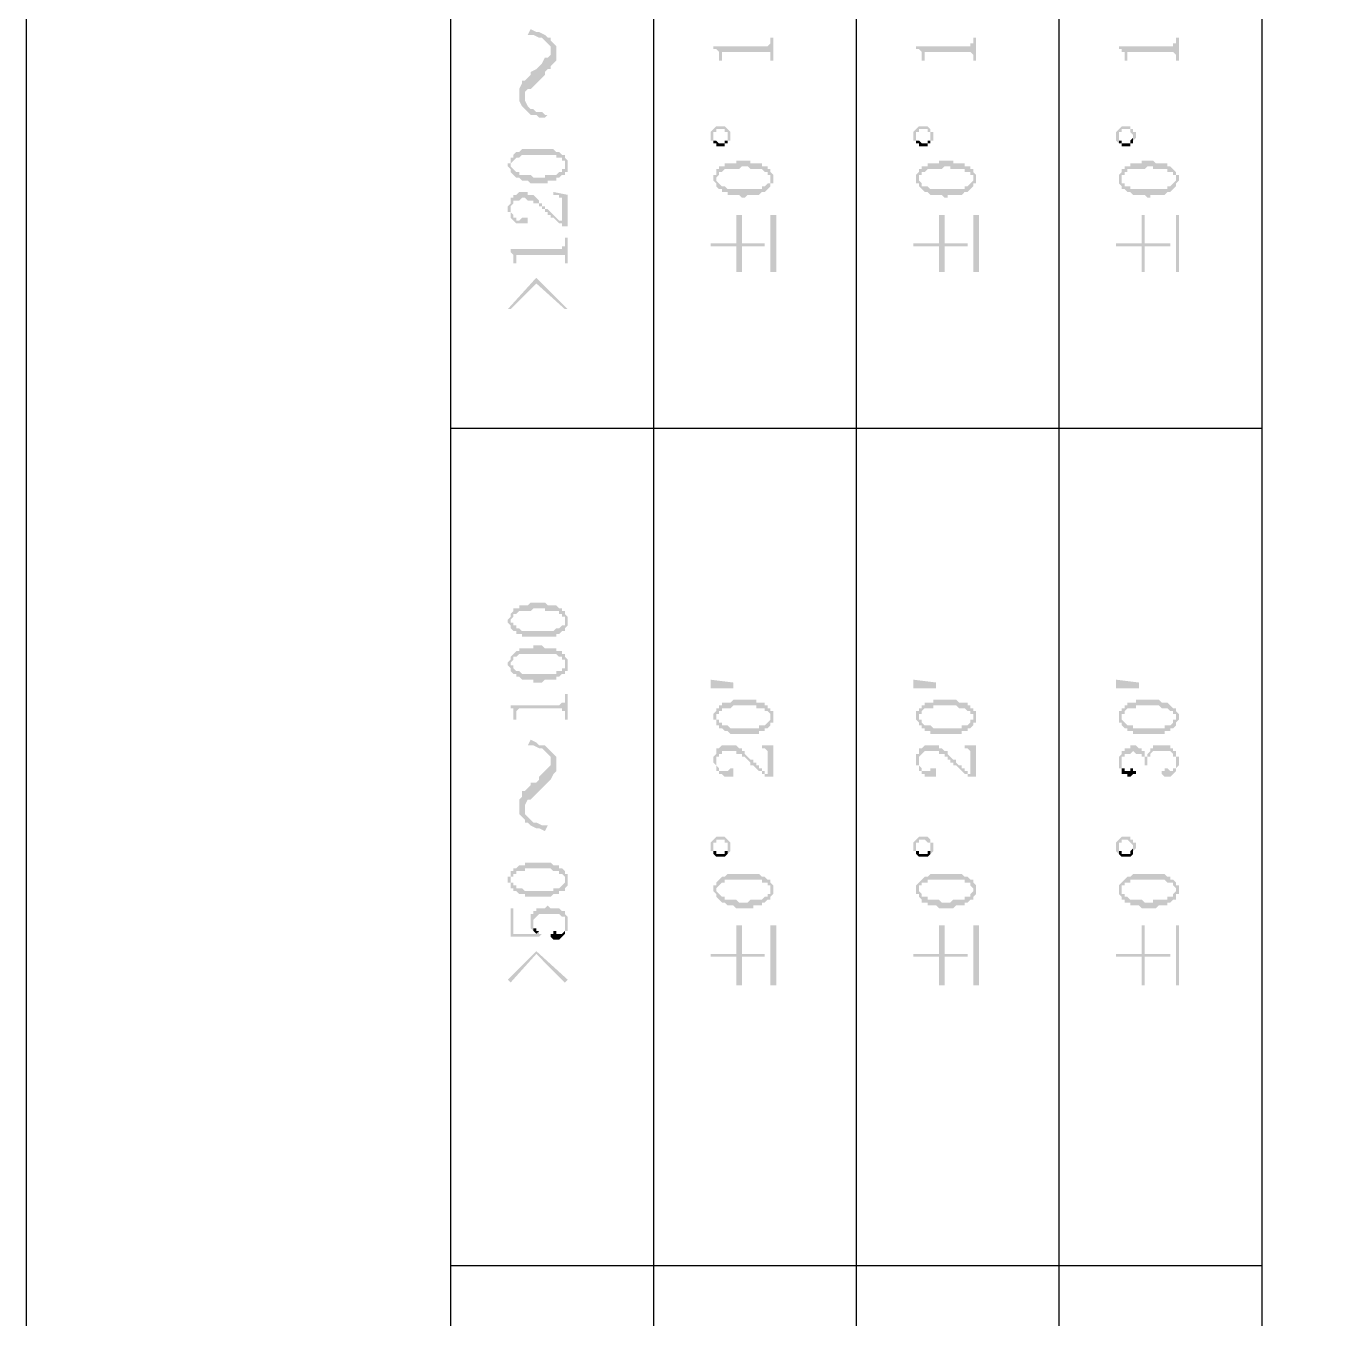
# Model space of a CAD drawing. Header units: millimetres. Extents: x 1167 to 2269, y 1197 to 1555.
# Drawn here: x 1409.28 to 1430.03, y 1514.91 to 1535.33 of the extents above; entities that cross this region are included whole.
import ezdxf

# ---------------------------------------------------------------- set-up
doc = ezdxf.new("R2010")
doc.units = ezdxf.units.MM

msp = doc.modelspace()

# ---------------------------------------------------------------- hatches: boundary and pattern name
at = {"transparency": 33554559}
for points in [[(1417.20154, 1535.18985), (1417.2918, 1535.18985), (1417.38206, 1535.14472), (1417.4272, 1535.14472), (1417.47233, 1535.09958), (1417.47233, 1535.09958), (1417.51746, 1535.05445), (1417.56259, 1535.00932), (1417.56259, 1534.64826), (1417.56259, 1534.69339), (1417.60772, 1534.73853), (1417.65286, 1534.78366), (1417.65286, 1535.00932), (1417.60772, 1535.05445), (1417.56259, 1535.09958), (1417.56259, 1535.14472), (1417.51746, 1535.14472), (1417.47233, 1535.18985), (1417.38206, 1535.23498), (1417.33693, 1535.23498), (1417.24667, 1535.28011)], [(1420.13513, 1535.00932), (1420.13513, 1534.96419), (1420.18026, 1534.96419), (1420.22539, 1534.91905), (1420.22539, 1534.87392), (1420.22539, 1534.78366), (1420.27052, 1534.78366), (1420.27052, 1534.87392), (1420.27052, 1534.91905), (1421.03777, 1534.91905), (1421.03777, 1534.87392), (1421.03777, 1534.78366), (1421.0829, 1534.78366), (1421.0829, 1535.14472), (1421.03777, 1535.14472), (1421.03777, 1535.09958), (1421.03777, 1535.05445), (1421.03777, 1535.05445), (1420.99264, 1535.00932), (1420.94751, 1535.00932)], [(1423.33951, 1535.00932), (1423.33951, 1534.96419), (1423.38464, 1534.96419), (1423.42977, 1534.91905), (1423.42977, 1534.87392), (1423.42977, 1534.78366), (1423.47491, 1534.78366), (1423.47491, 1534.87392), (1423.47491, 1534.91905), (1424.19702, 1534.91905), (1424.24215, 1534.87392), (1424.24215, 1534.78366), (1424.28729, 1534.78366), (1424.28729, 1535.14472), (1424.24215, 1535.14472), (1424.24215, 1535.09958), (1424.24215, 1535.05445), (1424.19702, 1535.05445), (1424.19702, 1535.00932), (1424.15189, 1535.00932)], [(1426.54389, 1535.00932), (1426.54389, 1534.96419), (1426.58903, 1534.96419), (1426.58903, 1534.91905), (1426.63416, 1534.91905), (1426.63416, 1534.87392), (1426.63416, 1534.78366), (1426.67929, 1534.78366), (1426.67929, 1534.87392), (1426.67929, 1534.91905), (1427.40141, 1534.91905), (1427.44654, 1534.87392), (1427.44654, 1534.78366), (1427.49167, 1534.78366), (1427.49167, 1535.14472), (1427.44654, 1535.14472), (1427.44654, 1535.09958), (1427.44654, 1535.05445), (1427.40141, 1535.05445), (1427.40141, 1535.00932), (1427.35627, 1535.00932)], [(1417.06614, 1534.24207), (1417.06614, 1534.15181), (1417.11127, 1534.06154), (1417.1564, 1534.01641), (1417.1564, 1534.19694), (1417.1564, 1534.2872), (1417.20154, 1534.33234), (1417.24667, 1534.33234), (1417.2918, 1534.37747), (1417.33693, 1534.4226), (1417.38206, 1534.46773), (1417.4272, 1534.51286), (1417.47233, 1534.558), (1417.47233, 1534.60313), (1417.51746, 1534.64826), (1417.56259, 1534.64826), (1417.56259, 1534.91905), (1417.56259, 1534.87392), (1417.51746, 1534.82879), (1417.47233, 1534.82879), (1417.4272, 1534.73853), (1417.38206, 1534.69339), (1417.38206, 1534.69339), (1417.33693, 1534.64826), (1417.24667, 1534.60313), (1417.24667, 1534.558), (1417.20154, 1534.51286), (1417.1564, 1534.46773), (1417.11127, 1534.46773), (1417.11127, 1534.4226), (1417.06614, 1534.33234), (1417.06614, 1534.2872)], [(1417.1564, 1534.01641), (1417.1564, 1534.01641), (1417.20154, 1533.97128), (1417.24667, 1533.92615), (1417.33693, 1533.92615), (1417.38206, 1533.88101), (1417.47233, 1533.88101), (1417.51746, 1533.92615), (1417.47233, 1533.92615), (1417.4272, 1533.97128), (1417.33693, 1533.97128), (1417.2918, 1534.01641), (1417.24667, 1534.01641), (1417.20154, 1534.06154), (1417.1564, 1534.15181), (1417.1564, 1534.19694)], [(1420.08999, 1533.61022), (1420.08999, 1533.56509), (1420.08999, 1533.51996), (1420.13513, 1533.51996), (1420.13513, 1533.47482), (1420.13513, 1533.61022), (1420.13513, 1533.65535), (1420.18026, 1533.65535), (1420.18026, 1533.70049), (1420.31566, 1533.70049), (1420.31566, 1533.65535), (1420.36079, 1533.65535), (1420.36079, 1533.61022), (1420.36079, 1533.47482), (1420.36079, 1533.51996), (1420.40592, 1533.51996), (1420.40592, 1533.56509), (1420.40592, 1533.61022), (1420.40592, 1533.65535), (1420.40592, 1533.65535), (1420.36079, 1533.70049), (1420.36079, 1533.70049), (1420.31566, 1533.74562), (1420.18026, 1533.74562), (1420.13513, 1533.70049), (1420.13513, 1533.70049), (1420.08999, 1533.65535)], [(1420.13513, 1533.47482), (1420.18026, 1533.47482), (1420.18026, 1533.42969), (1420.31566, 1533.42969), (1420.31566, 1533.47482), (1420.36079, 1533.47482), (1420.36079, 1533.61022), (1420.36079, 1533.56509), (1420.36079, 1533.51996), (1420.31566, 1533.51996), (1420.31566, 1533.47482), (1420.22539, 1533.47482), (1420.18026, 1533.51996), (1420.13513, 1533.51996), (1420.13513, 1533.61022), (1420.13513, 1533.61022)], [(1423.29438, 1533.61022), (1423.29438, 1533.56509), (1423.29438, 1533.51996), (1423.33951, 1533.51996), (1423.33951, 1533.47482), (1423.33951, 1533.61022), (1423.33951, 1533.65535), (1423.38464, 1533.65535), (1423.38464, 1533.70049), (1423.52004, 1533.70049), (1423.52004, 1533.65535), (1423.56517, 1533.65535), (1423.56517, 1533.61022), (1423.56517, 1533.47482), (1423.56517, 1533.51996), (1423.6103, 1533.51996), (1423.6103, 1533.56509), (1423.6103, 1533.61022), (1423.6103, 1533.65535), (1423.56517, 1533.65535), (1423.56517, 1533.70049), (1423.56517, 1533.70049), (1423.52004, 1533.74562), (1423.38464, 1533.74562), (1423.33951, 1533.70049), (1423.33951, 1533.70049), (1423.29438, 1533.65535)], [(1423.33951, 1533.47482), (1423.38464, 1533.47482), (1423.38464, 1533.42969), (1423.52004, 1533.42969), (1423.52004, 1533.47482), (1423.56517, 1533.47482), (1423.56517, 1533.61022), (1423.56517, 1533.56509), (1423.56517, 1533.51996), (1423.52004, 1533.51996), (1423.52004, 1533.47482), (1423.42977, 1533.47482), (1423.38464, 1533.51996), (1423.33951, 1533.51996), (1423.33951, 1533.61022), (1423.33951, 1533.61022)], [(1426.49876, 1533.61022), (1426.49876, 1533.56509), (1426.49876, 1533.51996), (1426.49876, 1533.51996), (1426.54389, 1533.47482), (1426.54389, 1533.61022), (1426.54389, 1533.65535), (1426.58903, 1533.65535), (1426.58903, 1533.70049), (1426.72442, 1533.70049), (1426.72442, 1533.65535), (1426.72442, 1533.65535), (1426.76956, 1533.61022), (1426.76956, 1533.47482), (1426.76956, 1533.51996), (1426.76956, 1533.51996), (1426.81469, 1533.56509), (1426.81469, 1533.61022), (1426.81469, 1533.65535), (1426.76956, 1533.65535), (1426.76956, 1533.70049), (1426.72442, 1533.70049), (1426.72442, 1533.74562), (1426.58903, 1533.74562), (1426.54389, 1533.70049), (1426.54389, 1533.70049), (1426.49876, 1533.65535)], [(1426.54389, 1533.47482), (1426.58903, 1533.47482), (1426.58903, 1533.42969), (1426.72442, 1533.42969), (1426.72442, 1533.47482), (1426.76956, 1533.47482), (1426.76956, 1533.61022), (1426.76956, 1533.56509), (1426.76956, 1533.56509), (1426.72442, 1533.51996), (1426.72442, 1533.47482), (1426.58903, 1533.47482), (1426.58903, 1533.51996), (1426.54389, 1533.51996), (1426.54389, 1533.61022), (1426.54389, 1533.61022)], [(1416.88561, 1533.11377), (1416.88561, 1533.11377), (1416.93074, 1533.06864), (1416.93074, 1533.0235), (1416.93074, 1533.1589), (1416.93074, 1533.1589), (1416.97587, 1533.20403), (1416.97587, 1533.20403), (1417.02101, 1533.24916), (1417.06614, 1533.24916), (1417.11127, 1533.2943), (1417.65286, 1533.2943), (1417.65286, 1533.24916), (1417.74312, 1533.24916), (1417.74312, 1533.20403), (1417.78825, 1533.20403), (1417.78825, 1533.1589), (1417.78825, 1533.11377), (1417.78825, 1533.2943), (1417.74312, 1533.2943), (1417.69799, 1533.33943), (1417.65286, 1533.33943), (1417.60772, 1533.38456), (1417.11127, 1533.38456), (1417.06614, 1533.33943), (1417.02101, 1533.33943), (1416.97587, 1533.2943), (1416.97587, 1533.24916), (1416.93074, 1533.24916), (1416.93074, 1533.1589), (1416.88561, 1533.1589)], [(1416.93074, 1533.0235), (1416.97587, 1532.97837), (1416.97587, 1532.97837), (1417.02101, 1532.93324), (1417.06614, 1532.93324), (1417.11127, 1532.88811), (1417.20154, 1532.88811), (1417.24667, 1532.84297), (1417.51746, 1532.84297), (1417.51746, 1532.88811), (1417.65286, 1532.88811), (1417.65286, 1532.93324), (1417.69799, 1532.93324), (1417.74312, 1532.97837), (1417.78825, 1532.97837), (1417.78825, 1533.0235), (1417.83339, 1533.0235), (1417.83339, 1533.06864), (1417.83339, 1533.11377), (1417.83339, 1533.1589), (1417.83339, 1533.20403), (1417.83339, 1533.20403), (1417.78825, 1533.24916), (1417.78825, 1533.11377), (1417.78825, 1533.06864), (1417.74312, 1533.06864), (1417.74312, 1533.0235), (1417.69799, 1533.0235), (1417.65286, 1532.97837), (1417.47233, 1532.97837), (1417.47233, 1532.93324), (1417.2918, 1532.93324), (1417.24667, 1532.97837), (1417.06614, 1532.97837), (1417.06614, 1533.0235), (1417.02101, 1533.0235), (1416.97587, 1533.06864), (1416.97587, 1533.06864), (1416.93074, 1533.11377), (1416.93074, 1533.11377)], [(1420.13513, 1532.93324), (1420.13513, 1532.88811), (1420.13513, 1532.88811), (1420.18026, 1532.84297), (1420.18026, 1532.79784), (1420.18026, 1532.93324), (1420.18026, 1532.93324), (1420.22539, 1532.97837), (1420.22539, 1533.0235), (1420.27052, 1533.0235), (1420.31566, 1533.06864), (1420.54132, 1533.06864), (1420.58645, 1533.11377), (1420.67671, 1533.11377), (1420.72184, 1533.06864), (1420.90237, 1533.06864), (1420.94751, 1533.0235), (1420.99264, 1533.0235), (1420.99264, 1532.97837), (1421.03777, 1532.97837), (1421.03777, 1532.93324), (1421.03777, 1533.06864), (1420.99264, 1533.06864), (1420.99264, 1533.11377), (1420.90237, 1533.11377), (1420.90237, 1533.1589), (1420.72184, 1533.1589), (1420.72184, 1533.20403), (1420.49618, 1533.20403), (1420.49618, 1533.1589), (1420.31566, 1533.1589), (1420.31566, 1533.11377), (1420.22539, 1533.11377), (1420.22539, 1533.06864), (1420.18026, 1533.06864), (1420.18026, 1533.0235), (1420.18026, 1532.97837), (1420.13513, 1532.97837)], [(1423.33951, 1532.93324), (1423.33951, 1532.88811), (1423.33951, 1532.84297), (1423.38464, 1532.84297), (1423.38464, 1532.79784), (1423.38464, 1532.93324), (1423.38464, 1532.97837), (1423.42977, 1532.97837), (1423.42977, 1533.0235), (1423.47491, 1533.0235), (1423.52004, 1533.06864), (1423.7457, 1533.06864), (1423.79083, 1533.11377), (1423.8811, 1533.11377), (1423.8811, 1533.06864), (1424.10676, 1533.06864), (1424.10676, 1533.0235), (1424.19702, 1533.0235), (1424.19702, 1532.97837), (1424.24215, 1532.97837), (1424.24215, 1532.93324), (1424.24215, 1533.06864), (1424.19702, 1533.06864), (1424.19702, 1533.11377), (1424.10676, 1533.11377), (1424.10676, 1533.1589), (1423.92623, 1533.1589), (1423.92623, 1533.20403), (1423.70057, 1533.20403), (1423.70057, 1533.1589), (1423.52004, 1533.1589), (1423.52004, 1533.11377), (1423.42977, 1533.11377), (1423.42977, 1533.06864), (1423.38464, 1533.06864), (1423.38464, 1533.0235), (1423.38464, 1533.0235), (1423.33951, 1532.97837)], [(1426.54389, 1532.93324), (1426.54389, 1532.88811), (1426.54389, 1532.84297), (1426.54389, 1532.84297), (1426.58903, 1532.79784), (1426.58903, 1532.93324), (1426.58903, 1532.97837), (1426.63416, 1532.97837), (1426.63416, 1533.0235), (1426.67929, 1533.0235), (1426.67929, 1533.06864), (1426.95008, 1533.06864), (1426.99522, 1533.11377), (1427.08548, 1533.11377), (1427.08548, 1533.06864), (1427.31114, 1533.06864), (1427.31114, 1533.0235), (1427.40141, 1533.0235), (1427.40141, 1532.97837), (1427.44654, 1532.97837), (1427.44654, 1532.93324), (1427.44654, 1533.0235), (1427.40141, 1533.06864), (1427.40141, 1533.06864), (1427.35627, 1533.11377), (1427.31114, 1533.11377), (1427.31114, 1533.1589), (1427.13061, 1533.1589), (1427.08548, 1533.20403), (1426.90495, 1533.20403), (1426.90495, 1533.1589), (1426.72442, 1533.1589), (1426.72442, 1533.11377), (1426.63416, 1533.11377), (1426.63416, 1533.06864), (1426.58903, 1533.06864), (1426.58903, 1533.0235), (1426.58903, 1533.0235), (1426.54389, 1532.97837)], [(1420.18026, 1532.79784), (1420.22539, 1532.75271), (1420.27052, 1532.75271), (1420.27052, 1532.70758), (1420.36079, 1532.70758), (1420.36079, 1532.66245), (1420.54132, 1532.66245), (1420.58645, 1532.61731), (1420.63158, 1532.61731), (1420.67671, 1532.66245), (1420.85724, 1532.66245), (1420.90237, 1532.70758), (1420.94751, 1532.70758), (1420.99264, 1532.75271), (1420.99264, 1532.75271), (1421.03777, 1532.79784), (1421.03777, 1532.84297), (1421.0829, 1532.84297), (1421.0829, 1532.88811), (1421.0829, 1532.93324), (1421.0829, 1532.97837), (1421.0829, 1532.97837), (1421.03777, 1533.0235), (1421.03777, 1532.88811), (1421.03777, 1532.84297), (1420.99264, 1532.84297), (1420.94751, 1532.79784), (1420.90237, 1532.79784), (1420.90237, 1532.75271), (1420.36079, 1532.75271), (1420.31566, 1532.79784), (1420.27052, 1532.79784), (1420.22539, 1532.84297), (1420.22539, 1532.84297), (1420.18026, 1532.88811), (1420.18026, 1532.93324)], [(1423.38464, 1532.79784), (1423.42977, 1532.75271), (1423.42977, 1532.75271), (1423.47491, 1532.70758), (1423.52004, 1532.70758), (1423.56517, 1532.66245), (1423.7457, 1532.66245), (1423.79083, 1532.61731), (1423.83596, 1532.61731), (1423.83596, 1532.66245), (1424.06163, 1532.66245), (1424.10676, 1532.70758), (1424.15189, 1532.70758), (1424.19702, 1532.75271), (1424.19702, 1532.75271), (1424.24215, 1532.79784), (1424.24215, 1532.84297), (1424.28729, 1532.84297), (1424.28729, 1532.88811), (1424.28729, 1532.93324), (1424.28729, 1532.97837), (1424.28729, 1532.97837), (1424.24215, 1533.0235), (1424.24215, 1532.88811), (1424.24215, 1532.88811), (1424.19702, 1532.84297), (1424.19702, 1532.84297), (1424.15189, 1532.79784), (1424.10676, 1532.79784), (1424.10676, 1532.75271), (1423.56517, 1532.75271), (1423.52004, 1532.79784), (1423.42977, 1532.79784), (1423.42977, 1532.84297), (1423.42977, 1532.84297), (1423.38464, 1532.88811), (1423.38464, 1532.93324)], [(1426.58903, 1532.79784), (1426.58903, 1532.75271), (1426.63416, 1532.75271), (1426.67929, 1532.70758), (1426.72442, 1532.70758), (1426.76956, 1532.66245), (1426.95008, 1532.66245), (1426.99522, 1532.61731), (1427.04035, 1532.61731), (1427.04035, 1532.66245), (1427.26601, 1532.66245), (1427.31114, 1532.70758), (1427.35627, 1532.70758), (1427.40141, 1532.75271), (1427.40141, 1532.75271), (1427.44654, 1532.79784), (1427.44654, 1532.84297), (1427.44654, 1532.84297), (1427.49167, 1532.88811), (1427.49167, 1532.93324), (1427.49167, 1532.97837), (1427.44654, 1532.97837), (1427.44654, 1533.0235), (1427.44654, 1532.88811), (1427.44654, 1532.88811), (1427.40141, 1532.84297), (1427.40141, 1532.84297), (1427.35627, 1532.79784), (1427.31114, 1532.79784), (1427.31114, 1532.75271), (1426.72442, 1532.75271), (1426.72442, 1532.79784), (1426.63416, 1532.79784), (1426.63416, 1532.84297), (1426.58903, 1532.84297), (1426.58903, 1532.88811), (1426.58903, 1532.93324)], [(1416.88561, 1532.43678), (1416.88561, 1532.39165), (1416.93074, 1532.39165), (1416.93074, 1532.30139), (1416.93074, 1532.43678), (1416.93074, 1532.48192), (1416.93074, 1532.48192), (1416.97587, 1532.52705), (1416.97587, 1532.57218), (1417.06614, 1532.57218), (1417.11127, 1532.61731), (1417.1564, 1532.61731), (1417.20154, 1532.57218), (1417.2918, 1532.57218), (1417.2918, 1532.52705), (1417.38206, 1532.52705), (1417.38206, 1532.48192), (1417.4272, 1532.48192), (1417.4272, 1532.43678), (1417.47233, 1532.43678), (1417.47233, 1532.39165), (1417.51746, 1532.39165), (1417.51746, 1532.34652), (1417.56259, 1532.34652), (1417.56259, 1532.30139), (1417.60772, 1532.30139), (1417.65286, 1532.25626), (1417.65286, 1532.25626), (1417.69799, 1532.21112), (1417.74312, 1532.21112), (1417.74312, 1532.16599), (1417.74312, 1532.25626), (1417.69799, 1532.25626), (1417.65286, 1532.30139), (1417.65286, 1532.30139), (1417.60772, 1532.34652), (1417.60772, 1532.34652), (1417.56259, 1532.39165), (1417.56259, 1532.39165), (1417.51746, 1532.43678), (1417.47233, 1532.43678), (1417.47233, 1532.48192), (1417.4272, 1532.48192), (1417.4272, 1532.52705), (1417.38206, 1532.52705), (1417.38206, 1532.57218), (1417.38206, 1532.57218), (1417.33693, 1532.61731), (1417.33693, 1532.61731), (1417.2918, 1532.66245), (1417.20154, 1532.66245), (1417.20154, 1532.70758), (1417.06614, 1532.70758), (1417.02101, 1532.66245), (1416.97587, 1532.66245), (1416.97587, 1532.61731), (1416.93074, 1532.61731), (1416.93074, 1532.57218), (1416.93074, 1532.52705), (1416.93074, 1532.52705), (1416.88561, 1532.48192)], [(1417.60772, 1532.70758), (1417.60772, 1532.66245), (1417.69799, 1532.66245), (1417.69799, 1532.61731), (1417.74312, 1532.61731), (1417.74312, 1532.57218), (1417.74312, 1532.16599), (1417.83339, 1532.16599), (1417.83339, 1532.66245)], [(1416.93074, 1532.30139), (1416.93074, 1532.30139), (1416.97587, 1532.25626), (1416.97587, 1532.25626), (1417.02101, 1532.21112), (1417.20154, 1532.21112), (1417.20154, 1532.30139), (1417.11127, 1532.30139), (1417.06614, 1532.25626), (1417.02101, 1532.25626), (1417.02101, 1532.30139), (1416.97587, 1532.30139), (1416.97587, 1532.34652), (1416.97587, 1532.34652), (1416.93074, 1532.39165), (1416.93074, 1532.43678)], [(1420.08999, 1531.8952), (1420.08999, 1531.85007), (1420.49618, 1531.85007), (1420.49618, 1531.44388), (1420.58645, 1531.44388), (1420.58645, 1531.85007), (1420.94751, 1531.85007), (1420.94751, 1531.8952), (1420.58645, 1531.8952), (1420.58645, 1532.34652), (1420.49618, 1532.34652), (1420.49618, 1531.8952)], [(1421.12803, 1531.44388), (1421.12803, 1532.34652), (1421.03777, 1532.34652), (1421.03777, 1531.44388)], [(1423.29438, 1531.8952), (1423.29438, 1531.85007), (1423.70057, 1531.85007), (1423.70057, 1531.44388), (1423.79083, 1531.44388), (1423.79083, 1531.85007), (1424.15189, 1531.85007), (1424.15189, 1531.8952), (1423.79083, 1531.8952), (1423.79083, 1532.34652), (1423.70057, 1532.34652), (1423.70057, 1531.8952)], [(1424.33242, 1531.44388), (1424.33242, 1532.34652), (1424.24215, 1532.34652), (1424.24215, 1531.44388)], [(1426.49876, 1531.8952), (1426.49876, 1531.85007), (1426.90495, 1531.85007), (1426.90495, 1531.44388), (1426.95008, 1531.44388), (1426.95008, 1531.85007), (1427.35627, 1531.85007), (1427.35627, 1531.8952), (1426.95008, 1531.8952), (1426.95008, 1532.34652), (1426.90495, 1532.34652), (1426.90495, 1531.8952)], [(1427.49167, 1531.44388), (1427.49167, 1532.34652), (1427.44654, 1532.34652), (1427.44654, 1531.44388)], [(1416.88561, 1531.80493), (1416.93074, 1531.80493), (1416.93074, 1531.7598), (1416.93074, 1531.7598), (1416.97587, 1531.71467), (1416.97587, 1531.66954), (1416.97587, 1531.57927), (1417.02101, 1531.57927), (1417.02101, 1531.71467), (1417.78825, 1531.71467), (1417.78825, 1531.66954), (1417.78825, 1531.57927), (1417.83339, 1531.57927), (1417.83339, 1531.98546), (1417.78825, 1531.98546), (1417.78825, 1531.8952), (1417.78825, 1531.85007), (1417.74312, 1531.85007), (1417.74312, 1531.80493), (1417.69799, 1531.80493)], [(1416.88561, 1530.85716), (1416.93074, 1530.85716), (1417.33693, 1531.26335), (1417.78825, 1530.85716), (1417.83339, 1530.85716), (1417.33693, 1531.35361)], [(1416.88561, 1525.95194), (1416.88561, 1525.9068), (1416.88561, 1525.9068), (1416.93074, 1525.86167), (1416.93074, 1525.81654), (1416.93074, 1525.95194), (1416.93074, 1525.95194), (1416.97587, 1525.99707), (1416.97587, 1526.0422), (1417.02101, 1526.0422), (1417.06614, 1526.08733), (1417.24667, 1526.08733), (1417.2918, 1526.13247), (1417.47233, 1526.13247), (1417.47233, 1526.08733), (1417.69799, 1526.08733), (1417.69799, 1526.0422), (1417.74312, 1526.0422), (1417.74312, 1525.99707), (1417.78825, 1525.99707), (1417.78825, 1525.95194), (1417.78825, 1526.08733), (1417.74312, 1526.08733), (1417.74312, 1526.13247), (1417.69799, 1526.13247), (1417.65286, 1526.1776), (1417.51746, 1526.1776), (1417.47233, 1526.22273), (1417.24667, 1526.22273), (1417.20154, 1526.1776), (1417.06614, 1526.1776), (1417.06614, 1526.13247), (1416.97587, 1526.13247), (1416.97587, 1526.08733), (1416.97587, 1526.08733), (1416.93074, 1526.0422), (1416.93074, 1525.99707), (1416.93074, 1525.99707)], [(1416.93074, 1525.81654), (1416.97587, 1525.77141), (1417.02101, 1525.77141), (1417.02101, 1525.72628), (1417.11127, 1525.72628), (1417.11127, 1525.68114), (1417.65286, 1525.68114), (1417.65286, 1525.72628), (1417.69799, 1525.72628), (1417.74312, 1525.77141), (1417.78825, 1525.77141), (1417.78825, 1525.81654), (1417.78825, 1525.81654), (1417.83339, 1525.86167), (1417.83339, 1525.9068), (1417.83339, 1525.95194), (1417.83339, 1525.99707), (1417.83339, 1525.99707), (1417.78825, 1526.0422), (1417.78825, 1525.9068), (1417.78825, 1525.86167), (1417.74312, 1525.86167), (1417.69799, 1525.81654), (1417.65286, 1525.81654), (1417.60772, 1525.77141), (1417.11127, 1525.77141), (1417.06614, 1525.81654), (1417.02101, 1525.81654), (1417.02101, 1525.86167), (1416.97587, 1525.86167), (1416.97587, 1525.9068), (1416.93074, 1525.9068), (1416.93074, 1525.95194)], [(1416.88561, 1525.27495), (1416.88561, 1525.22982), (1416.88561, 1525.22982), (1416.93074, 1525.18469), (1416.93074, 1525.13956), (1416.93074, 1525.27495), (1416.93074, 1525.27495), (1416.97587, 1525.32009), (1416.97587, 1525.36522), (1417.02101, 1525.36522), (1417.06614, 1525.41035), (1417.65286, 1525.41035), (1417.69799, 1525.36522), (1417.74312, 1525.36522), (1417.74312, 1525.32009), (1417.78825, 1525.32009), (1417.78825, 1525.27495), (1417.78825, 1525.41035), (1417.74312, 1525.41035), (1417.74312, 1525.45548), (1417.65286, 1525.45548), (1417.65286, 1525.50061), (1417.47233, 1525.50061), (1417.4272, 1525.54575), (1417.2918, 1525.54575), (1417.2918, 1525.50061), (1417.06614, 1525.50061), (1417.06614, 1525.45548), (1417.02101, 1525.45548), (1416.97587, 1525.41035), (1416.97587, 1525.41035), (1416.93074, 1525.36522), (1416.93074, 1525.32009), (1416.93074, 1525.32009)], [(1416.93074, 1525.13956), (1416.97587, 1525.09443), (1417.02101, 1525.09443), (1417.02101, 1525.04929), (1417.06614, 1525.04929), (1417.11127, 1525.00416), (1417.2918, 1525.00416), (1417.2918, 1524.95903), (1417.4272, 1524.95903), (1417.47233, 1525.00416), (1417.65286, 1525.00416), (1417.65286, 1525.04929), (1417.69799, 1525.04929), (1417.74312, 1525.09443), (1417.78825, 1525.09443), (1417.78825, 1525.13956), (1417.83339, 1525.13956), (1417.83339, 1525.18469), (1417.83339, 1525.27495), (1417.83339, 1525.32009), (1417.83339, 1525.32009), (1417.78825, 1525.36522), (1417.78825, 1525.22982), (1417.78825, 1525.18469), (1417.74312, 1525.18469), (1417.74312, 1525.13956), (1417.65286, 1525.13956), (1417.65286, 1525.09443), (1417.11127, 1525.09443), (1417.06614, 1525.13956), (1417.02101, 1525.13956), (1416.97587, 1525.18469), (1416.97587, 1525.22982), (1416.93074, 1525.22982), (1416.93074, 1525.27495)], [(1420.08999, 1525.00416), (1420.45105, 1524.95903), (1420.45105, 1524.86876), (1420.08999, 1524.86876)], [(1423.29438, 1525.00416), (1423.65544, 1524.95903), (1423.65544, 1524.86876), (1423.29438, 1524.86876)], [(1426.49876, 1525.00416), (1426.85982, 1524.95903), (1426.85982, 1524.86876), (1426.49876, 1524.86876)], [(1416.88561, 1524.59797), (1416.93074, 1524.59797), (1416.93074, 1524.55284), (1416.97587, 1524.55284), (1416.97587, 1524.50771), (1416.97587, 1524.37231), (1417.02101, 1524.37231), (1417.02101, 1524.50771), (1417.02101, 1524.50771), (1417.06614, 1524.55284), (1417.74312, 1524.55284), (1417.74312, 1524.50771), (1417.78825, 1524.50771), (1417.78825, 1524.37231), (1417.83339, 1524.37231), (1417.83339, 1524.7785), (1417.78825, 1524.7785), (1417.78825, 1524.68824), (1417.78825, 1524.6431), (1417.74312, 1524.6431), (1417.69799, 1524.59797)], [(1420.13513, 1524.41744), (1420.13513, 1524.37231), (1420.18026, 1524.37231), (1420.18026, 1524.32718), (1420.18026, 1524.28205), (1420.18026, 1524.41744), (1420.18026, 1524.46257), (1420.22539, 1524.46257), (1420.22539, 1524.50771), (1420.27052, 1524.50771), (1420.27052, 1524.55284), (1420.40592, 1524.55284), (1420.45105, 1524.59797), (1420.81211, 1524.59797), (1420.81211, 1524.55284), (1420.94751, 1524.55284), (1420.94751, 1524.50771), (1420.99264, 1524.50771), (1421.03777, 1524.46257), (1421.03777, 1524.41744), (1421.03777, 1524.55284), (1420.99264, 1524.55284), (1420.99264, 1524.59797), (1420.94751, 1524.59797), (1420.94751, 1524.6431), (1420.81211, 1524.6431), (1420.81211, 1524.68824), (1420.45105, 1524.68824), (1420.40592, 1524.6431), (1420.27052, 1524.6431), (1420.27052, 1524.59797), (1420.22539, 1524.59797), (1420.22539, 1524.55284), (1420.18026, 1524.55284), (1420.18026, 1524.50771), (1420.18026, 1524.50771), (1420.13513, 1524.46257)], [(1423.33951, 1524.41744), (1423.33951, 1524.37231), (1423.33951, 1524.37231), (1423.38464, 1524.32718), (1423.38464, 1524.28205), (1423.38464, 1524.41744), (1423.38464, 1524.46257), (1423.42977, 1524.46257), (1423.42977, 1524.50771), (1423.42977, 1524.50771), (1423.47491, 1524.55284), (1423.6103, 1524.55284), (1423.6103, 1524.59797), (1423.97136, 1524.59797), (1424.01649, 1524.55284), (1424.10676, 1524.55284), (1424.15189, 1524.50771), (1424.19702, 1524.50771), (1424.19702, 1524.46257), (1424.24215, 1524.46257), (1424.24215, 1524.41744), (1424.24215, 1524.55284), (1424.19702, 1524.55284), (1424.19702, 1524.59797), (1424.15189, 1524.59797), (1424.15189, 1524.6431), (1424.01649, 1524.6431), (1423.97136, 1524.68824), (1423.6103, 1524.68824), (1423.6103, 1524.6431), (1423.47491, 1524.6431), (1423.47491, 1524.59797), (1423.42977, 1524.59797), (1423.42977, 1524.55284), (1423.38464, 1524.55284), (1423.38464, 1524.50771), (1423.33951, 1524.50771)], [(1426.54389, 1524.41744), (1426.54389, 1524.37231), (1426.54389, 1524.32718), (1426.58903, 1524.32718), (1426.58903, 1524.28205), (1426.58903, 1524.41744), (1426.58903, 1524.46257), (1426.63416, 1524.46257), (1426.63416, 1524.50771), (1426.63416, 1524.50771), (1426.67929, 1524.55284), (1426.81469, 1524.55284), (1426.81469, 1524.59797), (1427.17575, 1524.59797), (1427.22088, 1524.55284), (1427.31114, 1524.55284), (1427.35627, 1524.50771), (1427.40141, 1524.50771), (1427.40141, 1524.46257), (1427.44654, 1524.46257), (1427.44654, 1524.41744), (1427.44654, 1524.55284), (1427.40141, 1524.55284), (1427.35627, 1524.59797), (1427.35627, 1524.59797), (1427.31114, 1524.6431), (1427.22088, 1524.6431), (1427.17575, 1524.68824), (1426.81469, 1524.68824), (1426.81469, 1524.6431), (1426.67929, 1524.6431), (1426.67929, 1524.59797), (1426.63416, 1524.59797), (1426.63416, 1524.55284), (1426.58903, 1524.55284), (1426.58903, 1524.50771), (1426.54389, 1524.50771)], [(1420.18026, 1524.28205), (1420.22539, 1524.28205), (1420.22539, 1524.23691), (1420.27052, 1524.23691), (1420.31566, 1524.19178), (1420.36079, 1524.19178), (1420.40592, 1524.14665), (1420.85724, 1524.14665), (1420.85724, 1524.19178), (1420.94751, 1524.19178), (1420.94751, 1524.23691), (1420.99264, 1524.23691), (1421.03777, 1524.28205), (1421.03777, 1524.32718), (1421.0829, 1524.32718), (1421.0829, 1524.37231), (1421.0829, 1524.41744), (1421.0829, 1524.46257), (1421.0829, 1524.50771), (1421.03777, 1524.50771), (1421.03777, 1524.55284), (1421.03777, 1524.37231), (1421.03777, 1524.37231), (1420.99264, 1524.32718), (1420.99264, 1524.32718), (1420.94751, 1524.28205), (1420.85724, 1524.28205), (1420.85724, 1524.23691), (1420.40592, 1524.23691), (1420.36079, 1524.28205), (1420.27052, 1524.28205), (1420.27052, 1524.32718), (1420.22539, 1524.32718), (1420.22539, 1524.37231), (1420.18026, 1524.37231), (1420.18026, 1524.41744)], [(1423.38464, 1524.28205), (1423.42977, 1524.28205), (1423.42977, 1524.23691), (1423.47491, 1524.23691), (1423.47491, 1524.19178), (1423.56517, 1524.19178), (1423.56517, 1524.14665), (1424.06163, 1524.14665), (1424.06163, 1524.19178), (1424.15189, 1524.19178), (1424.15189, 1524.23691), (1424.19702, 1524.23691), (1424.24215, 1524.28205), (1424.24215, 1524.32718), (1424.28729, 1524.32718), (1424.28729, 1524.37231), (1424.28729, 1524.41744), (1424.28729, 1524.46257), (1424.28729, 1524.50771), (1424.24215, 1524.50771), (1424.24215, 1524.55284), (1424.24215, 1524.37231), (1424.19702, 1524.37231), (1424.19702, 1524.32718), (1424.19702, 1524.32718), (1424.15189, 1524.28205), (1424.06163, 1524.28205), (1424.06163, 1524.23691), (1423.6103, 1524.23691), (1423.56517, 1524.28205), (1423.47491, 1524.28205), (1423.42977, 1524.32718), (1423.42977, 1524.37231), (1423.38464, 1524.37231), (1423.38464, 1524.41744)], [(1426.58903, 1524.28205), (1426.58903, 1524.28205), (1426.63416, 1524.23691), (1426.67929, 1524.23691), (1426.67929, 1524.19178), (1426.76956, 1524.19178), (1426.76956, 1524.14665), (1427.26601, 1524.14665), (1427.26601, 1524.19178), (1427.35627, 1524.19178), (1427.35627, 1524.23691), (1427.40141, 1524.23691), (1427.44654, 1524.28205), (1427.44654, 1524.32718), (1427.44654, 1524.32718), (1427.49167, 1524.37231), (1427.49167, 1524.41744), (1427.49167, 1524.46257), (1427.49167, 1524.46257), (1427.44654, 1524.50771), (1427.44654, 1524.55284), (1427.44654, 1524.37231), (1427.40141, 1524.37231), (1427.40141, 1524.32718), (1427.40141, 1524.32718), (1427.35627, 1524.28205), (1427.26601, 1524.28205), (1427.26601, 1524.23691), (1426.76956, 1524.23691), (1426.76956, 1524.28205), (1426.67929, 1524.28205), (1426.63416, 1524.32718), (1426.63416, 1524.32718), (1426.58903, 1524.37231), (1426.58903, 1524.41744)], [(1417.20154, 1523.96612), (1417.2918, 1523.96612), (1417.38206, 1523.92099), (1417.4272, 1523.92099), (1417.47233, 1523.87586), (1417.47233, 1523.87586), (1417.51746, 1523.83072), (1417.56259, 1523.78559), (1417.56259, 1523.42453), (1417.56259, 1523.42453), (1417.60772, 1523.5148), (1417.65286, 1523.55993), (1417.65286, 1523.78559), (1417.60772, 1523.83072), (1417.56259, 1523.87586), (1417.56259, 1523.87586), (1417.51746, 1523.92099), (1417.47233, 1523.96612), (1417.38206, 1523.96612), (1417.33693, 1524.01125), (1417.24667, 1524.05639)], [(1420.13513, 1523.74046), (1420.13513, 1523.69533), (1420.13513, 1523.69533), (1420.18026, 1523.6502), (1420.18026, 1523.60506), (1420.18026, 1523.74046), (1420.18026, 1523.78559), (1420.22539, 1523.78559), (1420.22539, 1523.83072), (1420.27052, 1523.83072), (1420.27052, 1523.87586), (1420.49618, 1523.87586), (1420.49618, 1523.83072), (1420.58645, 1523.83072), (1420.58645, 1523.78559), (1420.63158, 1523.78559), (1420.67671, 1523.74046), (1420.67671, 1523.74046), (1420.72184, 1523.69533), (1420.72184, 1523.6502), (1420.76698, 1523.6502), (1420.81211, 1523.60506), (1420.81211, 1523.60506), (1420.85724, 1523.55993), (1420.90237, 1523.55993), (1420.90237, 1523.5148), (1420.94751, 1523.5148), (1420.94751, 1523.46967), (1420.99264, 1523.46967), (1420.99264, 1523.5148), (1420.94751, 1523.5148), (1420.94751, 1523.55993), (1420.90237, 1523.55993), (1420.90237, 1523.60506), (1420.85724, 1523.60506), (1420.85724, 1523.6502), (1420.81211, 1523.6502), (1420.81211, 1523.69533), (1420.76698, 1523.69533), (1420.76698, 1523.74046), (1420.72184, 1523.74046), (1420.67671, 1523.78559), (1420.67671, 1523.78559), (1420.63158, 1523.83072), (1420.63158, 1523.87586), (1420.58645, 1523.87586), (1420.58645, 1523.92099), (1420.54132, 1523.92099), (1420.49618, 1523.96612), (1420.27052, 1523.96612), (1420.22539, 1523.92099), (1420.18026, 1523.92099), (1420.18026, 1523.87586), (1420.18026, 1523.83072), (1420.18026, 1523.83072), (1420.13513, 1523.78559)], [(1420.85724, 1523.96612), (1420.90237, 1523.96612), (1420.90237, 1523.92099), (1420.94751, 1523.92099), (1420.99264, 1523.87586), (1420.99264, 1523.46967), (1421.0829, 1523.46967), (1421.0829, 1523.96612)], [(1423.33951, 1523.74046), (1423.33951, 1523.69533), (1423.33951, 1523.6502), (1423.38464, 1523.6502), (1423.38464, 1523.60506), (1423.38464, 1523.74046), (1423.38464, 1523.78559), (1423.38464, 1523.78559), (1423.42977, 1523.83072), (1423.42977, 1523.83072), (1423.47491, 1523.87586), (1423.70057, 1523.87586), (1423.70057, 1523.83072), (1423.79083, 1523.83072), (1423.79083, 1523.78559), (1423.83596, 1523.78559), (1423.83596, 1523.74046), (1423.8811, 1523.74046), (1423.8811, 1523.69533), (1423.92623, 1523.69533), (1423.92623, 1523.6502), (1423.97136, 1523.6502), (1424.01649, 1523.60506), (1424.01649, 1523.60506), (1424.06163, 1523.55993), (1424.06163, 1523.55993), (1424.10676, 1523.5148), (1424.15189, 1523.5148), (1424.15189, 1523.46967), (1424.19702, 1523.46967), (1424.19702, 1523.5148), (1424.15189, 1523.5148), (1424.15189, 1523.55993), (1424.10676, 1523.55993), (1424.10676, 1523.60506), (1424.06163, 1523.60506), (1424.06163, 1523.6502), (1424.01649, 1523.6502), (1423.97136, 1523.69533), (1423.97136, 1523.74046), (1423.92623, 1523.74046), (1423.8811, 1523.78559), (1423.8811, 1523.78559), (1423.83596, 1523.83072), (1423.83596, 1523.87586), (1423.79083, 1523.87586), (1423.7457, 1523.92099), (1423.70057, 1523.92099), (1423.70057, 1523.96612), (1423.47491, 1523.96612), (1423.42977, 1523.92099), (1423.38464, 1523.92099), (1423.38464, 1523.87586), (1423.38464, 1523.83072), (1423.33951, 1523.83072)], [(1424.06163, 1523.96612), (1424.10676, 1523.96612), (1424.10676, 1523.92099), (1424.15189, 1523.92099), (1424.19702, 1523.87586), (1424.19702, 1523.46967), (1424.28729, 1523.46967), (1424.28729, 1523.96612)], [(1426.54389, 1523.69533), (1426.54389, 1523.60506), (1426.58903, 1523.60506), (1426.58903, 1523.69533), (1426.58903, 1523.74046), (1426.58903, 1523.78559), (1426.63416, 1523.78559), (1426.63416, 1523.83072), (1426.72442, 1523.83072), (1426.76956, 1523.87586), (1426.81469, 1523.83072), (1426.90495, 1523.83072), (1426.90495, 1523.78559), (1426.95008, 1523.78559), (1426.95008, 1523.74046), (1426.95008, 1523.69533), (1426.95008, 1523.6502), (1426.99522, 1523.6502), (1426.99522, 1523.69533), (1426.99522, 1523.78559), (1427.04035, 1523.78559), (1427.04035, 1523.83072), (1427.04035, 1523.83072), (1427.08548, 1523.87586), (1427.35627, 1523.87586), (1427.40141, 1523.83072), (1427.40141, 1523.78559), (1427.44654, 1523.78559), (1427.44654, 1523.74046), (1427.44654, 1523.69533), (1427.44654, 1523.87586), (1427.40141, 1523.87586), (1427.40141, 1523.92099), (1427.35627, 1523.92099), (1427.35627, 1523.96612), (1427.08548, 1523.96612), (1427.08548, 1523.92099), (1427.04035, 1523.92099), (1427.04035, 1523.87586), (1427.04035, 1523.87586), (1426.99522, 1523.83072), (1426.99522, 1523.78559), (1426.95008, 1523.78559), (1426.95008, 1523.87586), (1426.90495, 1523.87586), (1426.90495, 1523.92099), (1426.85982, 1523.92099), (1426.81469, 1523.96612), (1426.72442, 1523.96612), (1426.72442, 1523.92099), (1426.63416, 1523.92099), (1426.63416, 1523.87586), (1426.58903, 1523.87586), (1426.58903, 1523.83072), (1426.58903, 1523.83072), (1426.54389, 1523.78559), (1426.54389, 1523.74046)], [(1427.22088, 1523.5148), (1427.22088, 1523.5148), (1427.26601, 1523.46967), (1427.35627, 1523.46967), (1427.40141, 1523.5148), (1427.40141, 1523.5148), (1427.44654, 1523.55993), (1427.44654, 1523.60506), (1427.44654, 1523.60506), (1427.49167, 1523.6502), (1427.49167, 1523.69533), (1427.49167, 1523.74046), (1427.49167, 1523.78559), (1427.44654, 1523.78559), (1427.44654, 1523.83072), (1427.44654, 1523.69533), (1427.44654, 1523.6502), (1427.44654, 1523.60506), (1427.40141, 1523.60506), (1427.40141, 1523.55993), (1427.35627, 1523.55993), (1427.31114, 1523.60506), (1427.26601, 1523.60506), (1427.26601, 1523.55993), (1427.22088, 1523.55993)], [(1417.06614, 1523.01835), (1417.06614, 1522.88295), (1417.11127, 1522.83782), (1417.1564, 1522.79268), (1417.1564, 1522.97321), (1417.1564, 1523.01835), (1417.20154, 1523.10861), (1417.24667, 1523.10861), (1417.2918, 1523.15374), (1417.33693, 1523.19887), (1417.38206, 1523.24401), (1417.4272, 1523.28914), (1417.47233, 1523.33427), (1417.47233, 1523.33427), (1417.51746, 1523.3794), (1417.56259, 1523.42453), (1417.56259, 1523.69533), (1417.56259, 1523.6502), (1417.51746, 1523.60506), (1417.47233, 1523.55993), (1417.4272, 1523.5148), (1417.38206, 1523.46967), (1417.38206, 1523.42453), (1417.33693, 1523.3794), (1417.24667, 1523.3794), (1417.24667, 1523.33427), (1417.20154, 1523.28914), (1417.1564, 1523.24401), (1417.11127, 1523.24401), (1417.11127, 1523.15374), (1417.06614, 1523.10861), (1417.06614, 1523.06348)], [(1420.18026, 1523.60506), (1420.18026, 1523.55993), (1420.22539, 1523.55993), (1420.22539, 1523.5148), (1420.27052, 1523.5148), (1420.31566, 1523.46967), (1420.45105, 1523.46967), (1420.45105, 1523.55993), (1420.45105, 1523.60506), (1420.40592, 1523.60506), (1420.36079, 1523.55993), (1420.22539, 1523.55993), (1420.22539, 1523.60506), (1420.22539, 1523.60506), (1420.18026, 1523.6502), (1420.18026, 1523.69533), (1420.18026, 1523.69533)], [(1423.38464, 1523.60506), (1423.38464, 1523.55993), (1423.42977, 1523.55993), (1423.42977, 1523.5148), (1423.47491, 1523.5148), (1423.47491, 1523.46967), (1423.65544, 1523.46967), (1423.65544, 1523.55993), (1423.65544, 1523.60506), (1423.56517, 1523.60506), (1423.56517, 1523.55993), (1423.42977, 1523.55993), (1423.42977, 1523.60506), (1423.42977, 1523.60506), (1423.38464, 1523.6502), (1423.38464, 1523.69533), (1423.38464, 1523.69533)], [(1426.58903, 1523.60506), (1426.58903, 1523.55993), (1426.58903, 1523.5148), (1426.67929, 1523.5148), (1426.67929, 1523.46967), (1426.72442, 1523.46967), (1426.76956, 1523.5148), (1426.81469, 1523.5148), (1426.81469, 1523.55993), (1426.76956, 1523.55993), (1426.76956, 1523.60506), (1426.72442, 1523.60506), (1426.72442, 1523.55993), (1426.63416, 1523.55993), (1426.63416, 1523.60506), (1426.58903, 1523.60506), (1426.58903, 1523.6502), (1426.58903, 1523.69533)], [(1417.1564, 1522.79268), (1417.1564, 1522.74755), (1417.20154, 1522.74755), (1417.24667, 1522.70242), (1417.33693, 1522.65729), (1417.38206, 1522.65729), (1417.47233, 1522.61216), (1417.51746, 1522.70242), (1417.4272, 1522.70242), (1417.33693, 1522.74755), (1417.2918, 1522.74755), (1417.24667, 1522.79268), (1417.24667, 1522.79268), (1417.20154, 1522.83782), (1417.1564, 1522.88295), (1417.1564, 1522.97321)], [(1420.08999, 1522.38649), (1420.08999, 1522.29623), (1420.13513, 1522.29623), (1420.13513, 1522.2511), (1420.13513, 1522.43163), (1420.18026, 1522.43163), (1420.18026, 1522.47676), (1420.31566, 1522.47676), (1420.31566, 1522.43163), (1420.36079, 1522.43163), (1420.36079, 1522.38649), (1420.36079, 1522.2511), (1420.36079, 1522.2511), (1420.40592, 1522.29623), (1420.40592, 1522.34136), (1420.40592, 1522.43163), (1420.40592, 1522.43163), (1420.36079, 1522.47676), (1420.36079, 1522.47676), (1420.31566, 1522.52189), (1420.18026, 1522.52189), (1420.13513, 1522.47676), (1420.13513, 1522.47676), (1420.08999, 1522.43163)], [(1420.13513, 1522.2511), (1420.13513, 1522.2511), (1420.18026, 1522.20597), (1420.31566, 1522.20597), (1420.36079, 1522.2511), (1420.36079, 1522.38649), (1420.36079, 1522.34136), (1420.36079, 1522.29623), (1420.31566, 1522.29623), (1420.31566, 1522.2511), (1420.18026, 1522.2511), (1420.18026, 1522.29623), (1420.13513, 1522.29623), (1420.13513, 1522.34136), (1420.13513, 1522.34136)], [(1423.29438, 1522.38649), (1423.29438, 1522.29623), (1423.33951, 1522.29623), (1423.33951, 1522.2511), (1423.33951, 1522.43163), (1423.38464, 1522.43163), (1423.38464, 1522.47676), (1423.47491, 1522.47676), (1423.52004, 1522.43163), (1423.56517, 1522.43163), (1423.56517, 1522.38649), (1423.56517, 1522.2511), (1423.56517, 1522.2511), (1423.6103, 1522.29623), (1423.6103, 1522.34136), (1423.6103, 1522.43163), (1423.56517, 1522.43163), (1423.56517, 1522.47676), (1423.56517, 1522.47676), (1423.52004, 1522.52189), (1423.38464, 1522.52189), (1423.33951, 1522.47676), (1423.33951, 1522.47676), (1423.29438, 1522.43163)], [(1423.33951, 1522.2511), (1423.33951, 1522.2511), (1423.38464, 1522.20597), (1423.52004, 1522.20597), (1423.56517, 1522.2511), (1423.56517, 1522.38649), (1423.56517, 1522.34136), (1423.56517, 1522.29623), (1423.52004, 1522.29623), (1423.52004, 1522.2511), (1423.38464, 1522.2511), (1423.38464, 1522.29623), (1423.33951, 1522.29623), (1423.33951, 1522.34136), (1423.33951, 1522.34136)], [(1426.49876, 1522.38649), (1426.49876, 1522.29623), (1426.49876, 1522.29623), (1426.54389, 1522.2511), (1426.54389, 1522.43163), (1426.58903, 1522.43163), (1426.58903, 1522.47676), (1426.67929, 1522.47676), (1426.72442, 1522.43163), (1426.72442, 1522.43163), (1426.76956, 1522.38649), (1426.76956, 1522.2511), (1426.76956, 1522.29623), (1426.81469, 1522.34136), (1426.81469, 1522.43163), (1426.76956, 1522.43163), (1426.76956, 1522.47676), (1426.72442, 1522.47676), (1426.72442, 1522.52189), (1426.58903, 1522.52189), (1426.54389, 1522.47676), (1426.54389, 1522.47676), (1426.49876, 1522.43163)], [(1426.54389, 1522.2511), (1426.54389, 1522.2511), (1426.58903, 1522.20597), (1426.72442, 1522.20597), (1426.76956, 1522.2511), (1426.76956, 1522.38649), (1426.76956, 1522.34136), (1426.76956, 1522.34136), (1426.72442, 1522.29623), (1426.72442, 1522.2511), (1426.58903, 1522.2511), (1426.58903, 1522.29623), (1426.54389, 1522.29623), (1426.54389, 1522.34136), (1426.54389, 1522.34136)], [(1416.88561, 1521.84491), (1416.88561, 1521.79978), (1416.93074, 1521.79978), (1416.93074, 1521.75464), (1416.93074, 1521.70951), (1416.93074, 1521.84491), (1416.93074, 1521.89004), (1416.97587, 1521.89004), (1416.97587, 1521.93517), (1417.02101, 1521.93517), (1417.02101, 1521.98031), (1417.1564, 1521.98031), (1417.1564, 1522.02544), (1417.56259, 1522.02544), (1417.60772, 1521.98031), (1417.69799, 1521.98031), (1417.69799, 1521.93517), (1417.74312, 1521.93517), (1417.78825, 1521.89004), (1417.78825, 1521.84491), (1417.78825, 1521.98031), (1417.78825, 1521.98031), (1417.74312, 1522.02544), (1417.69799, 1522.02544), (1417.69799, 1522.07057), (1417.60772, 1522.07057), (1417.56259, 1522.1157), (1417.1564, 1522.1157), (1417.1564, 1522.07057), (1417.06614, 1522.07057), (1417.02101, 1522.02544), (1416.97587, 1522.02544), (1416.97587, 1521.98031), (1416.93074, 1521.98031), (1416.93074, 1521.93517), (1416.93074, 1521.89004), (1416.88561, 1521.89004)], [(1416.93074, 1521.70951), (1416.97587, 1521.70951), (1416.97587, 1521.66438), (1417.02101, 1521.66438), (1417.06614, 1521.61925), (1417.1564, 1521.61925), (1417.1564, 1521.57412), (1417.56259, 1521.57412), (1417.60772, 1521.61925), (1417.69799, 1521.61925), (1417.69799, 1521.66438), (1417.78825, 1521.66438), (1417.78825, 1521.70951), (1417.78825, 1521.70951), (1417.83339, 1521.75464), (1417.83339, 1521.79978), (1417.83339, 1521.84491), (1417.83339, 1521.89004), (1417.83339, 1521.93517), (1417.78825, 1521.93517), (1417.78825, 1521.98031), (1417.78825, 1521.84491), (1417.78825, 1521.79978), (1417.78825, 1521.79978), (1417.74312, 1521.75464), (1417.74312, 1521.75464), (1417.69799, 1521.70951), (1417.60772, 1521.70951), (1417.60772, 1521.66438), (1417.1564, 1521.66438), (1417.11127, 1521.70951), (1417.02101, 1521.70951), (1417.02101, 1521.75464), (1416.97587, 1521.75464), (1416.97587, 1521.79978), (1416.93074, 1521.79978), (1416.93074, 1521.84491)], [(1420.13513, 1521.66438), (1420.13513, 1521.66438), (1420.18026, 1521.61925), (1420.18026, 1521.57412), (1420.18026, 1521.70951), (1420.18026, 1521.70951), (1420.22539, 1521.75464), (1420.22539, 1521.75464), (1420.27052, 1521.79978), (1420.31566, 1521.79978), (1420.31566, 1521.84491), (1420.90237, 1521.84491), (1420.90237, 1521.79978), (1420.99264, 1521.79978), (1420.99264, 1521.75464), (1421.03777, 1521.75464), (1421.03777, 1521.70951), (1421.03777, 1521.66438), (1421.03777, 1521.84491), (1420.99264, 1521.84491), (1420.94751, 1521.89004), (1420.90237, 1521.89004), (1420.85724, 1521.93517), (1420.36079, 1521.93517), (1420.31566, 1521.89004), (1420.27052, 1521.89004), (1420.22539, 1521.84491), (1420.22539, 1521.84491), (1420.18026, 1521.79978), (1420.18026, 1521.75464), (1420.13513, 1521.75464), (1420.13513, 1521.70951)], [(1420.18026, 1521.57412), (1420.22539, 1521.52898), (1420.22539, 1521.52898), (1420.27052, 1521.48385), (1420.31566, 1521.48385), (1420.36079, 1521.43872), (1420.45105, 1521.43872), (1420.49618, 1521.39359), (1420.76698, 1521.39359), (1420.76698, 1521.43872), (1420.90237, 1521.43872), (1420.90237, 1521.48385), (1420.94751, 1521.48385), (1420.99264, 1521.52898), (1421.03777, 1521.52898), (1421.03777, 1521.57412), (1421.03777, 1521.57412), (1421.0829, 1521.61925), (1421.0829, 1521.66438), (1421.0829, 1521.70951), (1421.0829, 1521.75464), (1421.0829, 1521.75464), (1421.03777, 1521.79978), (1421.03777, 1521.66438), (1421.03777, 1521.61925), (1420.99264, 1521.61925), (1420.99264, 1521.57412), (1420.94751, 1521.57412), (1420.90237, 1521.52898), (1420.72184, 1521.52898), (1420.67671, 1521.48385), (1420.54132, 1521.48385), (1420.49618, 1521.52898), (1420.31566, 1521.52898), (1420.31566, 1521.57412), (1420.27052, 1521.57412), (1420.22539, 1521.61925), (1420.22539, 1521.61925), (1420.18026, 1521.66438), (1420.18026, 1521.66438)], [(1423.33951, 1521.66438), (1423.33951, 1521.61925), (1423.38464, 1521.61925), (1423.38464, 1521.57412), (1423.38464, 1521.70951), (1423.38464, 1521.75464), (1423.42977, 1521.75464), (1423.42977, 1521.79978), (1423.52004, 1521.79978), (1423.52004, 1521.84491), (1424.10676, 1521.84491), (1424.10676, 1521.79978), (1424.19702, 1521.79978), (1424.19702, 1521.75464), (1424.19702, 1521.75464), (1424.24215, 1521.70951), (1424.24215, 1521.66438), (1424.24215, 1521.84491), (1424.19702, 1521.84491), (1424.15189, 1521.89004), (1424.10676, 1521.89004), (1424.06163, 1521.93517), (1423.56517, 1521.93517), (1423.52004, 1521.89004), (1423.47491, 1521.89004), (1423.42977, 1521.84491), (1423.42977, 1521.84491), (1423.38464, 1521.79978), (1423.38464, 1521.79978), (1423.33951, 1521.75464), (1423.33951, 1521.70951)], [(1423.38464, 1521.57412), (1423.42977, 1521.52898), (1423.42977, 1521.48385), (1423.52004, 1521.48385), (1423.52004, 1521.43872), (1423.65544, 1521.43872), (1423.70057, 1521.39359), (1423.92623, 1521.39359), (1423.97136, 1521.43872), (1424.10676, 1521.43872), (1424.10676, 1521.48385), (1424.15189, 1521.48385), (1424.19702, 1521.52898), (1424.24215, 1521.52898), (1424.24215, 1521.57412), (1424.24215, 1521.57412), (1424.28729, 1521.61925), (1424.28729, 1521.66438), (1424.28729, 1521.70951), (1424.28729, 1521.75464), (1424.28729, 1521.75464), (1424.24215, 1521.79978), (1424.24215, 1521.66438), (1424.24215, 1521.66438), (1424.19702, 1521.61925), (1424.19702, 1521.57412), (1424.10676, 1521.57412), (1424.10676, 1521.52898), (1423.92623, 1521.52898), (1423.8811, 1521.48385), (1423.7457, 1521.48385), (1423.70057, 1521.52898), (1423.52004, 1521.52898), (1423.52004, 1521.57412), (1423.42977, 1521.57412), (1423.42977, 1521.61925), (1423.42977, 1521.61925), (1423.38464, 1521.66438), (1423.38464, 1521.66438)], [(1426.54389, 1521.66438), (1426.54389, 1521.61925), (1426.54389, 1521.61925), (1426.58903, 1521.57412), (1426.58903, 1521.70951), (1426.58903, 1521.75464), (1426.63416, 1521.75464), (1426.63416, 1521.79978), (1426.72442, 1521.79978), (1426.72442, 1521.84491), (1427.26601, 1521.84491), (1427.31114, 1521.79978), (1427.40141, 1521.79978), (1427.40141, 1521.75464), (1427.40141, 1521.75464), (1427.44654, 1521.70951), (1427.44654, 1521.66438), (1427.44654, 1521.79978), (1427.40141, 1521.84491), (1427.35627, 1521.84491), (1427.35627, 1521.89004), (1427.31114, 1521.89004), (1427.26601, 1521.93517), (1426.76956, 1521.93517), (1426.72442, 1521.89004), (1426.67929, 1521.89004), (1426.63416, 1521.84491), (1426.63416, 1521.84491), (1426.58903, 1521.79978), (1426.58903, 1521.79978), (1426.54389, 1521.75464), (1426.54389, 1521.70951)], [(1426.58903, 1521.57412), (1426.58903, 1521.52898), (1426.63416, 1521.52898), (1426.63416, 1521.48385), (1426.72442, 1521.48385), (1426.72442, 1521.43872), (1426.85982, 1521.43872), (1426.90495, 1521.39359), (1427.13061, 1521.39359), (1427.17575, 1521.43872), (1427.31114, 1521.43872), (1427.31114, 1521.48385), (1427.35627, 1521.48385), (1427.40141, 1521.52898), (1427.44654, 1521.52898), (1427.44654, 1521.57412), (1427.44654, 1521.61925), (1427.49167, 1521.61925), (1427.49167, 1521.66438), (1427.49167, 1521.70951), (1427.49167, 1521.75464), (1427.44654, 1521.75464), (1427.44654, 1521.79978), (1427.44654, 1521.66438), (1427.44654, 1521.66438), (1427.40141, 1521.61925), (1427.40141, 1521.57412), (1427.31114, 1521.57412), (1427.31114, 1521.52898), (1427.08548, 1521.52898), (1427.08548, 1521.48385), (1426.95008, 1521.48385), (1426.90495, 1521.52898), (1426.72442, 1521.52898), (1426.67929, 1521.57412), (1426.63416, 1521.57412), (1426.63416, 1521.61925), (1426.58903, 1521.61925), (1426.58903, 1521.66438), (1426.58903, 1521.66438)], [(1416.93074, 1521.39359), (1416.93074, 1520.94227), (1417.38206, 1520.94227), (1417.4272, 1520.9874), (1417.38206, 1520.9874), (1417.38206, 1521.03253), (1417.33693, 1520.9874), (1416.97587, 1520.9874), (1416.97587, 1521.39359)], [(1417.24667, 1521.16793), (1417.24667, 1521.12279), (1417.24667, 1521.07766), (1417.24667, 1521.07766), (1417.2918, 1521.03253), (1417.2918, 1521.16793), (1417.2918, 1521.21306), (1417.2918, 1521.21306), (1417.33693, 1521.25819), (1417.33693, 1521.25819), (1417.38206, 1521.30332), (1417.69799, 1521.30332), (1417.74312, 1521.25819), (1417.78825, 1521.25819), (1417.78825, 1521.21306), (1417.78825, 1521.03253), (1417.83339, 1521.03253), (1417.83339, 1521.07766), (1417.83339, 1521.12279), (1417.83339, 1521.21306), (1417.83339, 1521.25819), (1417.83339, 1521.25819), (1417.78825, 1521.30332), (1417.78825, 1521.34845), (1417.74312, 1521.34845), (1417.69799, 1521.39359), (1417.56259, 1521.39359), (1417.51746, 1521.43872), (1417.51746, 1521.43872), (1417.47233, 1521.39359), (1417.33693, 1521.39359), (1417.33693, 1521.34845), (1417.2918, 1521.34845), (1417.2918, 1521.30332), (1417.24667, 1521.30332), (1417.24667, 1521.25819), (1417.24667, 1521.21306)], [(1417.2918, 1521.03253), (1417.2918, 1521.03253), (1417.33693, 1520.9874), (1417.33693, 1520.9874), (1417.38206, 1521.03253), (1417.33693, 1521.03253), (1417.33693, 1521.07766), (1417.2918, 1521.07766), (1417.2918, 1521.12279), (1417.2918, 1521.16793)], [(1417.56259, 1520.94227), (1417.56259, 1520.94227), (1417.60772, 1520.89713), (1417.69799, 1520.89713), (1417.74312, 1520.94227), (1417.74312, 1520.94227), (1417.78825, 1520.9874), (1417.78825, 1521.12279), (1417.78825, 1521.07766), (1417.78825, 1521.03253), (1417.78825, 1521.03253), (1417.74312, 1520.9874), (1417.65286, 1520.9874), (1417.65286, 1521.03253), (1417.60772, 1521.03253), (1417.60772, 1520.9874), (1417.56259, 1520.9874)], [(1420.08999, 1520.67147), (1420.08999, 1520.62634), (1420.49618, 1520.62634), (1420.49618, 1520.17502), (1420.58645, 1520.17502), (1420.58645, 1520.62634), (1420.94751, 1520.62634), (1420.94751, 1520.67147), (1420.58645, 1520.67147), (1420.58645, 1521.12279), (1420.49618, 1521.12279), (1420.49618, 1520.67147)], [(1421.12803, 1520.17502), (1421.12803, 1521.12279), (1421.03777, 1521.12279), (1421.03777, 1520.17502)], [(1423.29438, 1520.67147), (1423.29438, 1520.62634), (1423.70057, 1520.62634), (1423.70057, 1520.17502), (1423.79083, 1520.17502), (1423.79083, 1520.62634), (1424.15189, 1520.62634), (1424.15189, 1520.67147), (1423.79083, 1520.67147), (1423.79083, 1521.12279), (1423.70057, 1521.12279), (1423.70057, 1520.67147)], [(1424.33242, 1520.17502), (1424.33242, 1521.12279), (1424.24215, 1521.12279), (1424.24215, 1520.17502)], [(1426.49876, 1520.67147), (1426.49876, 1520.62634), (1426.90495, 1520.62634), (1426.90495, 1520.17502), (1426.95008, 1520.17502), (1426.95008, 1520.62634), (1427.35627, 1520.62634), (1427.35627, 1520.67147), (1426.95008, 1520.67147), (1426.95008, 1521.12279), (1426.90495, 1521.12279), (1426.90495, 1520.67147)], [(1427.49167, 1520.17502), (1427.49167, 1521.12279), (1427.44654, 1521.12279), (1427.44654, 1520.17502)], [(1416.88561, 1520.26528), (1416.93074, 1520.22015), (1417.33693, 1520.67147), (1417.78825, 1520.22015), (1417.83339, 1520.26528), (1417.33693, 1520.7166)]]:
    msp.add_hatch(color=256, dxfattribs=at).paths.add_polyline_path(points)

# ---------------------------------------------------------------- linework, layer by layer
msp.add_line((1415.98289, 1549.22789), (1415.98289, 1262.48694))
msp.add_lwpolyline([(1829.27643, 1258.22789), (1829.27643, 1555.22789), (1409.27643, 1555.22789), (1409.27643, 1258.22789)], close=True)
for points in [[(1419.18735, 1549.22789), (1419.18735, 1475.31364)], [(1422.39173, 1549.22789), (1422.39173, 1475.31364)], [(1425.59612, 1549.22789), (1425.59612, 1475.31364)], [(1428.8005, 1549.22789), (1428.8005, 1262.48694)], [(1415.98297, 1528.97579), (1428.8005, 1528.97579)], [(1415.98297, 1515.75207), (1428.8005, 1515.75207)]]:
    msp.add_lwpolyline(points)

doc.saveas('drawing.dxf')
